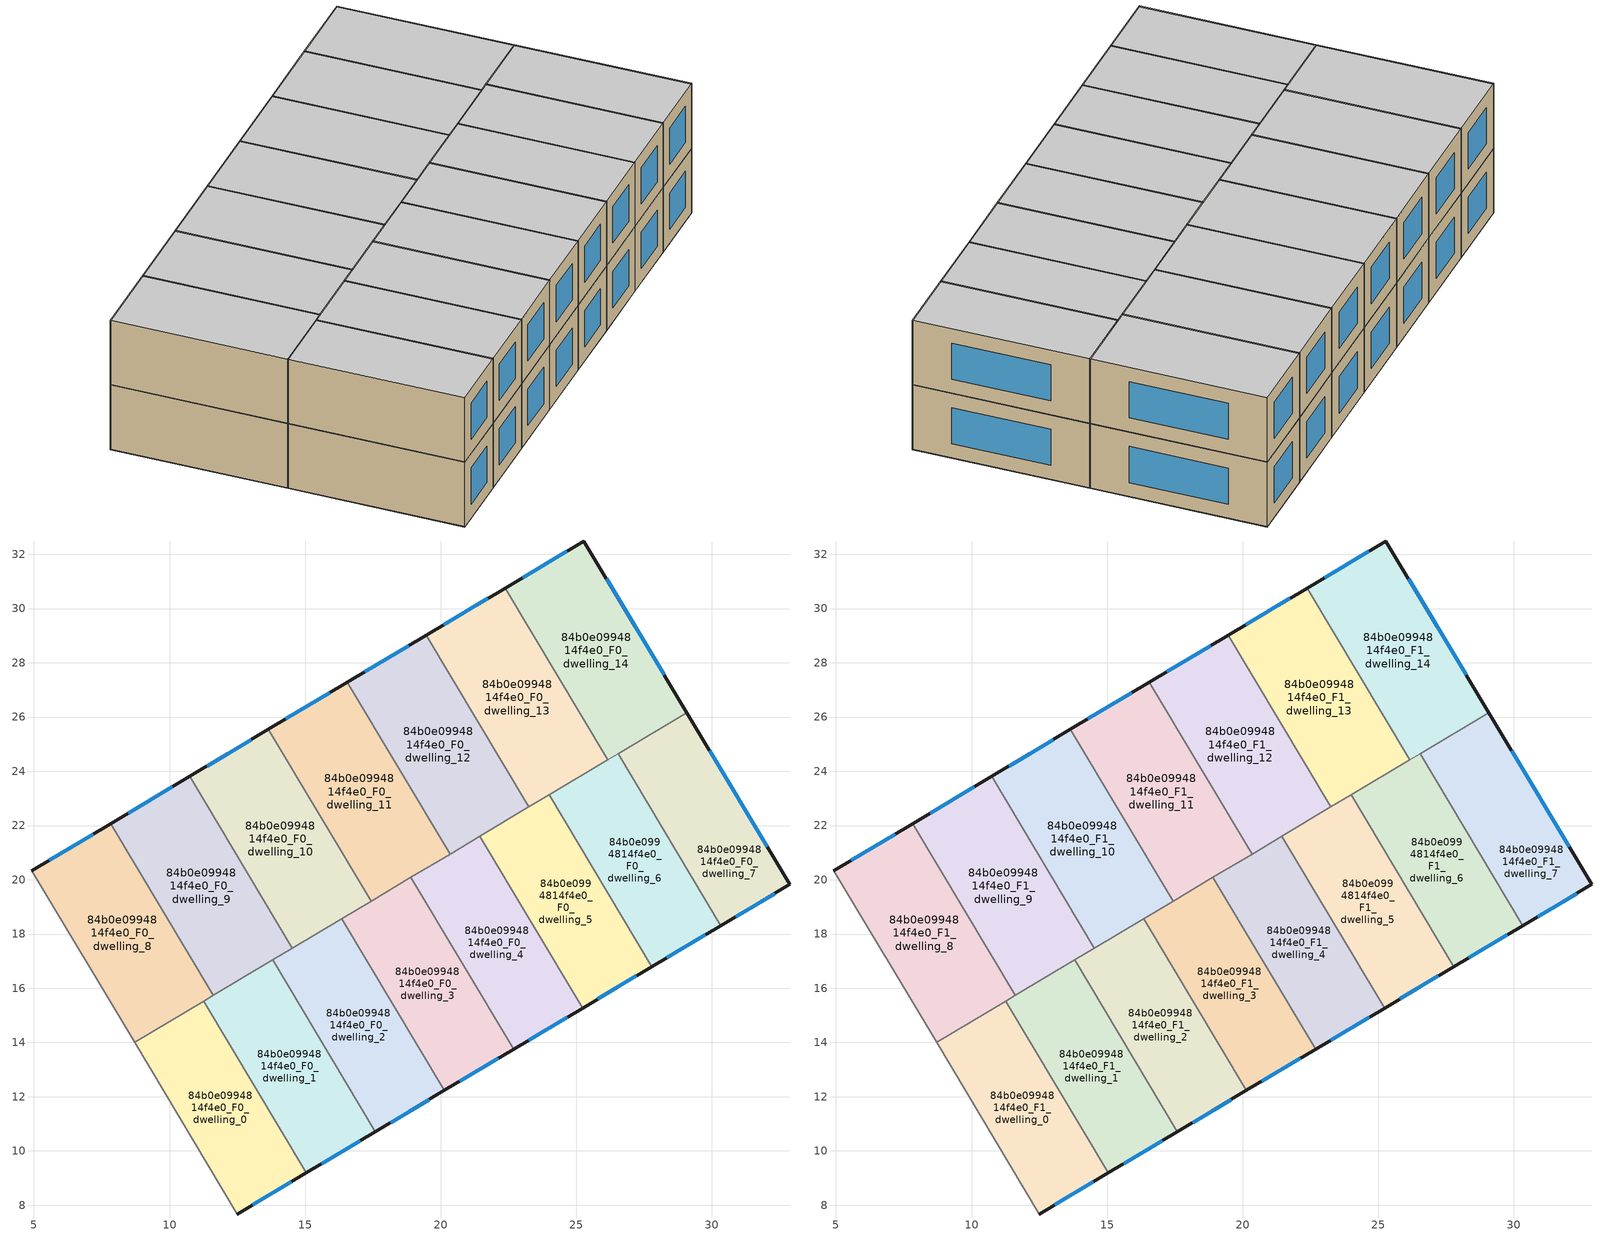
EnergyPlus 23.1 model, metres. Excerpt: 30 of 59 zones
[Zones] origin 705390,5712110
84b0e0994814f4e0_F0_dwelling_0
 floor ground (EU_floor_Construction): 15.04,9.19 11.26,15.53 8.71,14 12.5,7.67 z0
 wall outside (EU_wall_Construction): 15.04,9.19 12.5,7.67 z0:3
 wall adiabatic (EU_wall_Construction): 12.5,7.67 8.71,14 z0:3
 wall to 84b0e0994814f4e0_F0_dwelling_1 (EU_wall_Construction): 11.26,15.53 15.04,9.19 z0:3
 wall to 84b0e0994814f4e0_F0_dwelling_8 (EU_wall_Construction): 8.71,14 11.26,15.53 z0:3
 window (EU_Window_Construction): 14.48,8.86 13.06,8.01 z0.66:2.34
84b0e0994814f4e0_F0_dwelling_1
 floor ground (EU_floor_Construction): 17.59,10.71 13.81,17.05 11.26,15.53 15.04,9.19 z0
 wall outside (EU_wall_Construction): 17.59,10.71 15.04,9.19 z0:3
 wall to 84b0e0994814f4e0_F0_dwelling_2 (EU_wall_Construction): 13.81,17.05 17.59,10.71 z0:3
 wall to 84b0e0994814f4e0_F0_dwelling_9 (EU_wall_Construction): 11.61,15.73 13.81,17.05 z0:3
 wall to 84b0e0994814f4e0_F0_dwelling_8 (EU_wall_Construction): 11.26,15.52 11.61,15.73 z0:3
 window (EU_Window_Construction): 17.03,10.38 15.61,9.53 z0.66:2.34
84b0e0994814f4e0_F0_dwelling_10
 floor ground (EU_floor_Construction): 17.43,19.21 13.65,25.55 10.74,23.81 14.52,17.47 z0
 wall outside (EU_wall_Construction): 10.74,23.81 13.65,25.55 z0:3
 wall to 84b0e0994814f4e0_F0_dwelling_9 (EU_wall_Construction): 14.52,17.47 10.74,23.81 z0:3
 wall to 84b0e0994814f4e0_F0_dwelling_11 (EU_wall_Construction): 13.65,25.55 17.43,19.21 z0:3
 wall to 84b0e0994814f4e0_F0_dwelling_2 (EU_wall_Construction): 16.36,18.57 14.52,17.47 z0:3
 wall to 84b0e0994814f4e0_F0_dwelling_3 (EU_wall_Construction): 17.43,19.21 16.36,18.57 z0:3
 window (EU_Window_Construction): 11.38,24.19 13.01,25.16 z0.66:2.34
84b0e0994814f4e0_F0_dwelling_11
 floor ground (EU_floor_Construction): 20.34,20.95 16.56,27.28 13.65,25.55 17.43,19.21 z0
 wall outside (EU_wall_Construction): 13.65,25.55 16.56,27.28 z0:3
 wall to 84b0e0994814f4e0_F0_dwelling_12 (EU_wall_Construction): 16.56,27.28 20.34,20.95 z0:3
 wall to 84b0e0994814f4e0_F0_dwelling_3 (EU_wall_Construction): 18.9,20.09 17.43,19.21 z0:3
 wall to 84b0e0994814f4e0_F0_dwelling_4 (EU_wall_Construction): 20.34,20.95 18.9,20.09 z0:3
 window (EU_Window_Construction): 14.29,25.93 15.92,26.9 z0.66:2.34
84b0e0994814f4e0_F0_dwelling_12
 floor ground (EU_floor_Construction): 23.25,22.68 19.47,29.02 16.56,27.28 20.34,20.95 z0
 wall outside (EU_wall_Construction): 16.56,27.28 19.47,29.02 z0:3
 wall to 84b0e0994814f4e0_F0_dwelling_13 (EU_wall_Construction): 19.47,29.02 23.25,22.68 z0:3
 wall to 84b0e0994814f4e0_F0_dwelling_5 (EU_wall_Construction): 23.25,22.68 21.45,21.61 z0:3
 wall to 84b0e0994814f4e0_F0_dwelling_4 (EU_wall_Construction): 21.45,21.61 20.34,20.95 z0:3
 window (EU_Window_Construction): 17.2,27.67 18.83,28.64 z0.66:2.34
84b0e0994814f4e0_F0_dwelling_13
 floor ground (EU_floor_Construction): 26.16,24.42 22.38,30.76 19.47,29.02 23.25,22.68 z0
 wall outside (EU_wall_Construction): 19.47,29.02 22.38,30.76 z0:3
 wall to 84b0e0994814f4e0_F0_dwelling_14 (EU_wall_Construction): 22.38,30.76 26.16,24.42 z0:3
 wall to 84b0e0994814f4e0_F0_dwelling_6 (EU_wall_Construction): 26.16,24.42 23.99,23.13 z0:3
 wall to 84b0e0994814f4e0_F0_dwelling_5 (EU_wall_Construction): 23.99,23.13 23.25,22.68 z0:3
 window (EU_Window_Construction): 20.11,29.4 21.74,30.37 z0.66:2.34
84b0e0994814f4e0_F0_dwelling_14
 floor ground (EU_floor_Construction): 29.08,26.16 25.28,32.49 22.38,30.76 26.16,24.42 z0
 wall outside (EU_wall_Construction): 22.38,30.76 25.28,32.49 29.08,26.16 z0:3
 wall to 84b0e0994814f4e0_F0_dwelling_7 (EU_wall_Construction): 29.08,26.16 26.54,24.65 z0:3
 wall to 84b0e0994814f4e0_F0_dwelling_6 (EU_wall_Construction): 26.54,24.65 26.16,24.42 z0:3
 window (EU_Window_Construction): 23.02,31.14 24.64,32.11 / 26.12,31.09 28.24,27.56 z0.66:2.34
84b0e0994814f4e0_F0_dwelling_2
 floor ground (EU_floor_Construction): 20.14,12.23 16.36,18.57 13.81,17.05 17.59,10.71 z0
 wall outside (EU_wall_Construction): 20.14,12.23 17.59,10.71 z0:3
 wall to 84b0e0994814f4e0_F0_dwelling_3 (EU_wall_Construction): 16.36,18.57 20.14,12.23 z0:3
 wall to 84b0e0994814f4e0_F0_dwelling_9 (EU_wall_Construction): 13.81,17.05 14.52,17.47 z0:3
 window (EU_Window_Construction): 19.58,11.9 18.15,11.05 z0.66:2.34
84b0e0994814f4e0_F0_dwelling_3
 floor ground (EU_floor_Construction): 22.69,13.75 18.9,20.09 16.36,18.57 20.14,12.23 z0
 wall outside (EU_wall_Construction): 22.69,13.75 20.14,12.23 z0:3
 wall to 84b0e0994814f4e0_F0_dwelling_4 (EU_wall_Construction): 18.9,20.09 22.69,13.75 z0:3
 window (EU_Window_Construction): 22.12,13.41 20.7,12.57 z0.66:2.34
84b0e0994814f4e0_F0_dwelling_4
 floor ground (EU_floor_Construction): 25.23,15.27 21.45,21.61 18.9,20.09 22.69,13.75 z0
 wall outside (EU_wall_Construction): 25.23,15.27 22.69,13.75 z0:3
 wall to 84b0e0994814f4e0_F0_dwelling_5 (EU_wall_Construction): 21.45,21.61 25.23,15.27 z0:3
 window (EU_Window_Construction): 24.67,14.93 23.25,14.09 z0.66:2.34
84b0e0994814f4e0_F0_dwelling_5
 floor ground (EU_floor_Construction): 27.78,16.79 23.99,23.13 21.45,21.61 25.23,15.27 z0
 wall outside (EU_wall_Construction): 27.78,16.79 25.23,15.27 z0:3
 wall to 84b0e0994814f4e0_F0_dwelling_6 (EU_wall_Construction): 23.99,23.13 27.78,16.79 z0:3
 window (EU_Window_Construction): 27.22,16.45 25.8,15.6 z0.66:2.34
84b0e0994814f4e0_F0_dwelling_6
 floor ground (EU_floor_Construction): 30.32,18.3 26.54,24.65 23.99,23.13 27.78,16.79 z0
 wall outside (EU_wall_Construction): 30.32,18.3 27.78,16.79 z0:3
 wall to 84b0e0994814f4e0_F0_dwelling_7 (EU_wall_Construction): 26.54,24.65 30.32,18.3 z0:3
 window (EU_Window_Construction): 29.76,17.97 28.34,17.12 z0.66:2.34
84b0e0994814f4e0_F0_dwelling_7
 floor ground (EU_floor_Construction): 32.88,19.83 29.08,26.16 26.54,24.65 30.32,18.3 z0
 wall outside (EU_wall_Construction): 29.08,26.16 32.88,19.83 30.32,18.3 z0:3
 window (EU_Window_Construction): 29.92,24.76 32.04,21.23 / 32.31,19.49 30.89,18.64 z0.66:2.34
84b0e0994814f4e0_F0_dwelling_8
 floor ground (EU_floor_Construction): 11.61,15.73 7.83,22.07 4.92,20.33 8.71,14 z0
 wall outside (EU_wall_Construction): 4.92,20.33 7.83,22.07 z0:3
 wall adiabatic (EU_wall_Construction): 8.71,14 4.92,20.33 z0:3
 wall to 84b0e0994814f4e0_F0_dwelling_9 (EU_wall_Construction): 7.83,22.07 11.61,15.73 z0:3
 window (EU_Window_Construction): 5.56,20.72 7.19,21.69 z0.66:2.34
84b0e0994814f4e0_F0_dwelling_9
 floor ground (EU_floor_Construction): 14.52,17.47 10.74,23.81 7.83,22.07 11.61,15.73 z0
 wall outside (EU_wall_Construction): 7.83,22.07 10.74,23.81 z0:3
 window (EU_Window_Construction): 8.47,22.46 10.1,23.42 z0.66:2.34
84b0e0994814f4e0_F1_dwelling_0
 floor to 84b0e0994814f4e0_F0_dwelling_0 (EU_floor_Construction): 15.04,9.19 11.26,15.53 8.71,14 12.5,7.67 z3
 wall outside (EU_wall_Construction): 15.04,9.19 12.5,7.67 z3:6
 wall adiabatic (EU_wall_Construction): 12.5,7.67 8.71,14 z3:6
 wall to 84b0e0994814f4e0_F1_dwelling_1 (EU_wall_Construction): 11.26,15.53 15.04,9.19 z3:6
 wall to 84b0e0994814f4e0_F1_dwelling_8 (EU_wall_Construction): 8.71,14 11.26,15.53 z3:6
 window (EU_Window_Construction): 14.48,8.86 13.06,8.01 z3.66:5.34
 ceiling to 84b0e0994814f4e0_F2_dwelling_0 (EU_floor_Construction): 11.26,15.53 15.04,9.19 12.5,7.67 8.71,14 z6
84b0e0994814f4e0_F1_dwelling_1
 floor to 84b0e0994814f4e0_F0_dwelling_1 (EU_floor_Construction): 17.59,10.71 13.81,17.05 11.26,15.53 15.04,9.19 z3
 wall outside (EU_wall_Construction): 17.59,10.71 15.04,9.19 z3:6
 wall to 84b0e0994814f4e0_F1_dwelling_2 (EU_wall_Construction): 13.81,17.05 17.59,10.71 z3:6
 wall to 84b0e0994814f4e0_F1_dwelling_9 (EU_wall_Construction): 11.61,15.73 13.81,17.05 z3:6
 wall to 84b0e0994814f4e0_F1_dwelling_8 (EU_wall_Construction): 11.26,15.52 11.61,15.73 z3:6
 window (EU_Window_Construction): 17.03,10.38 15.61,9.53 z3.66:5.34
 ceiling to 84b0e0994814f4e0_F2_dwelling_1 (EU_floor_Construction): 13.81,17.05 17.59,10.71 15.04,9.19 11.26,15.53 z6
84b0e0994814f4e0_F1_dwelling_10
 floor to 84b0e0994814f4e0_F0_dwelling_10 (EU_floor_Construction): 17.43,19.21 13.65,25.55 10.74,23.81 14.52,17.47 z3
 wall outside (EU_wall_Construction): 10.74,23.81 13.65,25.55 z3:6
 wall to 84b0e0994814f4e0_F1_dwelling_9 (EU_wall_Construction): 14.52,17.47 10.74,23.81 z3:6
 wall to 84b0e0994814f4e0_F1_dwelling_11 (EU_wall_Construction): 13.65,25.55 17.43,19.21 z3:6
 wall to 84b0e0994814f4e0_F1_dwelling_2 (EU_wall_Construction): 16.36,18.57 14.52,17.47 z3:6
 wall to 84b0e0994814f4e0_F1_dwelling_3 (EU_wall_Construction): 17.43,19.21 16.36,18.57 z3:6
 window (EU_Window_Construction): 11.38,24.19 13.01,25.16 z3.66:5.34
 ceiling to 84b0e0994814f4e0_F2_dwelling_10 (EU_floor_Construction): 13.65,25.55 17.43,19.21 14.52,17.47 10.74,23.81 z6
84b0e0994814f4e0_F1_dwelling_11
 floor to 84b0e0994814f4e0_F0_dwelling_11 (EU_floor_Construction): 20.34,20.95 16.56,27.28 13.65,25.55 17.43,19.21 z3
 wall outside (EU_wall_Construction): 13.65,25.55 16.56,27.28 z3:6
 wall to 84b0e0994814f4e0_F1_dwelling_12 (EU_wall_Construction): 16.56,27.28 20.34,20.95 z3:6
 wall to 84b0e0994814f4e0_F1_dwelling_3 (EU_wall_Construction): 18.9,20.09 17.43,19.21 z3:6
 wall to 84b0e0994814f4e0_F1_dwelling_4 (EU_wall_Construction): 20.34,20.95 18.9,20.09 z3:6
 window (EU_Window_Construction): 14.29,25.93 15.92,26.9 z3.66:5.34
 ceiling to 84b0e0994814f4e0_F2_dwelling_11 (EU_floor_Construction): 16.56,27.28 20.34,20.95 17.43,19.21 13.65,25.55 z6
84b0e0994814f4e0_F1_dwelling_12
 floor to 84b0e0994814f4e0_F0_dwelling_12 (EU_floor_Construction): 23.25,22.68 19.47,29.02 16.56,27.28 20.34,20.95 z3
 wall outside (EU_wall_Construction): 16.56,27.28 19.47,29.02 z3:6
 wall to 84b0e0994814f4e0_F1_dwelling_13 (EU_wall_Construction): 19.47,29.02 23.25,22.68 z3:6
 wall to 84b0e0994814f4e0_F1_dwelling_5 (EU_wall_Construction): 23.25,22.68 21.45,21.61 z3:6
 wall to 84b0e0994814f4e0_F1_dwelling_4 (EU_wall_Construction): 21.45,21.61 20.34,20.95 z3:6
 window (EU_Window_Construction): 17.2,27.67 18.83,28.64 z3.66:5.34
 ceiling to 84b0e0994814f4e0_F2_dwelling_12 (EU_floor_Construction): 19.47,29.02 23.25,22.68 20.34,20.95 16.56,27.28 z6
84b0e0994814f4e0_F1_dwelling_13
 floor to 84b0e0994814f4e0_F0_dwelling_13 (EU_floor_Construction): 26.16,24.42 22.38,30.76 19.47,29.02 23.25,22.68 z3
 wall outside (EU_wall_Construction): 19.47,29.02 22.38,30.76 z3:6
 wall to 84b0e0994814f4e0_F1_dwelling_14 (EU_wall_Construction): 22.38,30.76 26.16,24.42 z3:6
 wall to 84b0e0994814f4e0_F1_dwelling_6 (EU_wall_Construction): 26.16,24.42 23.99,23.13 z3:6
 wall to 84b0e0994814f4e0_F1_dwelling_5 (EU_wall_Construction): 23.99,23.13 23.25,22.68 z3:6
 window (EU_Window_Construction): 20.11,29.4 21.74,30.37 z3.66:5.34
 ceiling to 84b0e0994814f4e0_F2_dwelling_13 (EU_floor_Construction): 22.38,30.76 26.16,24.42 23.25,22.68 19.47,29.02 z6
84b0e0994814f4e0_F1_dwelling_14
 floor to 84b0e0994814f4e0_F0_dwelling_14 (EU_floor_Construction): 29.08,26.16 25.28,32.49 22.38,30.76 26.16,24.42 z3
 wall outside (EU_wall_Construction): 22.38,30.76 25.28,32.49 29.08,26.16 z3:6
 wall to 84b0e0994814f4e0_F1_dwelling_7 (EU_wall_Construction): 29.08,26.16 26.54,24.65 z3:6
 wall to 84b0e0994814f4e0_F1_dwelling_6 (EU_wall_Construction): 26.54,24.65 26.16,24.42 z3:6
 window (EU_Window_Construction): 23.02,31.14 24.64,32.11 / 26.12,31.09 28.24,27.56 z3.66:5.34
 ceiling to 84b0e0994814f4e0_F2_dwelling_14 (EU_floor_Construction): 25.28,32.49 29.08,26.16 26.16,24.42 22.38,30.76 z6
84b0e0994814f4e0_F1_dwelling_2
 floor to 84b0e0994814f4e0_F0_dwelling_2 (EU_floor_Construction): 20.14,12.23 16.36,18.57 13.81,17.05 17.59,10.71 z3
 wall outside (EU_wall_Construction): 20.14,12.23 17.59,10.71 z3:6
 wall to 84b0e0994814f4e0_F1_dwelling_3 (EU_wall_Construction): 16.36,18.57 20.14,12.23 z3:6
 wall to 84b0e0994814f4e0_F1_dwelling_9 (EU_wall_Construction): 13.81,17.05 14.52,17.47 z3:6
 window (EU_Window_Construction): 19.58,11.9 18.15,11.05 z3.66:5.34
 ceiling to 84b0e0994814f4e0_F2_dwelling_2 (EU_floor_Construction): 16.36,18.57 20.14,12.23 17.59,10.71 13.81,17.05 z6
84b0e0994814f4e0_F1_dwelling_3
 floor to 84b0e0994814f4e0_F0_dwelling_3 (EU_floor_Construction): 22.69,13.75 18.9,20.09 16.36,18.57 20.14,12.23 z3
 wall outside (EU_wall_Construction): 22.69,13.75 20.14,12.23 z3:6
 wall to 84b0e0994814f4e0_F1_dwelling_4 (EU_wall_Construction): 18.9,20.09 22.69,13.75 z3:6
 window (EU_Window_Construction): 22.12,13.41 20.7,12.57 z3.66:5.34
 ceiling to 84b0e0994814f4e0_F2_dwelling_3 (EU_floor_Construction): 18.9,20.09 22.69,13.75 20.14,12.23 16.36,18.57 z6
84b0e0994814f4e0_F1_dwelling_4
 floor to 84b0e0994814f4e0_F0_dwelling_4 (EU_floor_Construction): 25.23,15.27 21.45,21.61 18.9,20.09 22.69,13.75 z3
 wall outside (EU_wall_Construction): 25.23,15.27 22.69,13.75 z3:6
 wall to 84b0e0994814f4e0_F1_dwelling_5 (EU_wall_Construction): 21.45,21.61 25.23,15.27 z3:6
 window (EU_Window_Construction): 24.67,14.93 23.25,14.09 z3.66:5.34
 ceiling to 84b0e0994814f4e0_F2_dwelling_4 (EU_floor_Construction): 21.45,21.61 25.23,15.27 22.69,13.75 18.9,20.09 z6
84b0e0994814f4e0_F1_dwelling_5
 floor to 84b0e0994814f4e0_F0_dwelling_5 (EU_floor_Construction): 27.78,16.79 23.99,23.13 21.45,21.61 25.23,15.27 z3
 wall outside (EU_wall_Construction): 27.78,16.79 25.23,15.27 z3:6
 wall to 84b0e0994814f4e0_F1_dwelling_6 (EU_wall_Construction): 23.99,23.13 27.78,16.79 z3:6
 window (EU_Window_Construction): 27.22,16.45 25.8,15.6 z3.66:5.34
 ceiling to 84b0e0994814f4e0_F2_dwelling_5 (EU_floor_Construction): 23.99,23.13 27.78,16.79 25.23,15.27 21.45,21.61 z6
84b0e0994814f4e0_F1_dwelling_6
 floor to 84b0e0994814f4e0_F0_dwelling_6 (EU_floor_Construction): 30.32,18.3 26.54,24.65 23.99,23.13 27.78,16.79 z3
 wall outside (EU_wall_Construction): 30.32,18.3 27.78,16.79 z3:6
 wall to 84b0e0994814f4e0_F1_dwelling_7 (EU_wall_Construction): 26.54,24.65 30.32,18.3 z3:6
 window (EU_Window_Construction): 29.76,17.97 28.34,17.12 z3.66:5.34
 ceiling to 84b0e0994814f4e0_F2_dwelling_6 (EU_floor_Construction): 26.54,24.65 30.32,18.3 27.78,16.79 23.99,23.13 z6
84b0e0994814f4e0_F1_dwelling_7
 floor to 84b0e0994814f4e0_F0_dwelling_7 (EU_floor_Construction): 32.88,19.83 29.08,26.16 26.54,24.65 30.32,18.3 z3
 wall outside (EU_wall_Construction): 29.08,26.16 32.88,19.83 30.32,18.3 z3:6
 window (EU_Window_Construction): 29.92,24.76 32.04,21.23 / 32.31,19.49 30.89,18.64 z3.66:5.34
 ceiling to 84b0e0994814f4e0_F2_dwelling_7 (EU_floor_Construction): 29.08,26.16 32.88,19.83 30.32,18.3 26.54,24.65 z6
84b0e0994814f4e0_F1_dwelling_8
 floor to 84b0e0994814f4e0_F0_dwelling_8 (EU_floor_Construction): 11.61,15.73 7.83,22.07 4.92,20.33 8.71,14 z3
 wall outside (EU_wall_Construction): 4.92,20.33 7.83,22.07 z3:6
 wall adiabatic (EU_wall_Construction): 8.71,14 4.92,20.33 z3:6
 wall to 84b0e0994814f4e0_F1_dwelling_9 (EU_wall_Construction): 7.83,22.07 11.61,15.73 z3:6
 window (EU_Window_Construction): 5.56,20.72 7.19,21.69 z3.66:5.34
 ceiling to 84b0e0994814f4e0_F2_dwelling_8 (EU_floor_Construction): 7.83,22.07 11.61,15.73 8.71,14 4.92,20.33 z6
84b0e0994814f4e0_F1_dwelling_9
 floor to 84b0e0994814f4e0_F0_dwelling_9 (EU_floor_Construction): 14.52,17.47 10.74,23.81 7.83,22.07 11.61,15.73 z3
 wall outside (EU_wall_Construction): 7.83,22.07 10.74,23.81 z3:6
 window (EU_Window_Construction): 8.47,22.46 10.1,23.42 z3.66:5.34
 ceiling to 84b0e0994814f4e0_F2_dwelling_9 (EU_floor_Construction): 10.74,23.81 14.52,17.47 11.61,15.73 7.83,22.07 z6
[Building]
EU S2 Campaign: North Axis=0; Terrain=City; Solar Distribution=FullExterior
[Site:Location]
London: Latitude=51.5; Longitude=-0.5; Time Zone=0; Elevation=25
[SizingPeriod:WeatherFileDays]
AnnualSizingPeriod: Begin Month=1; Begin Day of Month=1; End Month=12; End Day of Month=31; Day of Week for Start Day=Monday; Use Weather File Daylight Saving Period=No; Use Weather File Rain and Snow Indicators=No
[MATERIAL]
EU_InternalMass_Material: Roughness=MediumRough; Thickness=0.1; Conductivity=1; Density=1800; Specific Heat=900; Thermal Absorptance=0.9; Solar Absorptance=0.7; Visible Absorptance=0.7
[MATERIAL:NOMASS] Roughness=MediumRough; Thermal Absorptance=0.9; Solar Absorptance=0.7; Visible Absorptance=0.7
Name | Thermal Resistance
EU_wall_NoMass | 3.05077
EU_floor_NoMass | 3.35585
[WINDOWMATERIAL:SIMPLEGLAZINGSYSTEM]
EU_Window_SimpleGlazing: UFactor=1.88725; Solar Heat Gain Coefficient=0.72; Visible Transmittance=0.72
[CONSTRUCTION]
EU_wall_Construction: EU_wall_NoMass
EU_floor_Construction: EU_floor_NoMass
EU_InternalMass_Construction: EU_InternalMass_Material
EU_Window_Construction: EU_Window_SimpleGlazing
[ZONE] Type=1; Multiplier=1; Ceiling Height=autocalculate; Floor Area=autocalculate; Part of Total Floor Area=Yes
Name | Volume
84b0e0994814f4e0_F0_dwelling_0; 84b0e0994814f4e0_F1_dwelling_0 | 65.6609
84b0e0994814f4e0_F0_dwelling_1; 84b0e0994814f4e0_F1_dwelling_1 | 65.6602
84b0e0994814f4e0_F0_dwelling_10; 84b0e0994814f4e0_F1_dwelling_10; 84b0e0994814f4e0_F0_dwelling_12; 84b0e0994814f4e0_F1_dwelling_12 | 75.0344
84b0e0994814f4e0_F0_dwelling_11; 84b0e0994814f4e0_F1_dwelling_11; 84b0e0994814f4e0_F0_dwelling_9; 84b0e0994814f4e0_F1_dwelling_9 | 75.0469
84b0e0994814f4e0_F0_dwelling_13; 84b0e0994814f4e0_F1_dwelling_13 | 75.0359
84b0e0994814f4e0_F0_dwelling_14; 84b0e0994814f4e0_F1_dwelling_14 | 75.0308
84b0e0994814f4e0_F0_dwelling_2; 84b0e0994814f4e0_F1_dwelling_2 | 65.6499
84b0e0994814f4e0_F0_dwelling_3; 84b0e0994814f4e0_F1_dwelling_3 | 65.6521
84b0e0994814f4e0_F0_dwelling_4; 84b0e0994814f4e0_F1_dwelling_4 | 65.6741
84b0e0994814f4e0_F0_dwelling_5; 84b0e0994814f4e0_F1_dwelling_5 | 65.6433
84b0e0994814f4e0_F0_dwelling_6; 84b0e0994814f4e0_F1_dwelling_6 | 65.6616
84b0e0994814f4e0_F0_dwelling_7; 84b0e0994814f4e0_F1_dwelling_7 | 65.6565
84b0e0994814f4e0_F0_dwelling_8; 84b0e0994814f4e0_F1_dwelling_8 | 75.0286
[INTERNALMASS] Construction=EU_InternalMass_Construction
Name | Zone or ZoneList | Surface Area
84b0e0994814f4e0_F0_dwelling_0_EU_InternalMass | 84b0e0994814f4e0_F0_dwelling_0 | 21.8872
84b0e0994814f4e0_F0_dwelling_1_EU_InternalMass | 84b0e0994814f4e0_F0_dwelling_1 | 21.8868
84b0e0994814f4e0_F0_dwelling_2_EU_InternalMass | 84b0e0994814f4e0_F0_dwelling_2 | 21.8831
84b0e0994814f4e0_F0_dwelling_3_EU_InternalMass | 84b0e0994814f4e0_F0_dwelling_3 | 21.884
84b0e0994814f4e0_F0_dwelling_4_EU_InternalMass | 84b0e0994814f4e0_F0_dwelling_4 | 21.8914
84b0e0994814f4e0_F0_dwelling_5_EU_InternalMass | 84b0e0994814f4e0_F0_dwelling_5 | 21.8814
84b0e0994814f4e0_F0_dwelling_6_EU_InternalMass | 84b0e0994814f4e0_F0_dwelling_6 | 21.8871
84b0e0994814f4e0_F0_dwelling_7_EU_InternalMass | 84b0e0994814f4e0_F0_dwelling_7 | 21.8857
84b0e0994814f4e0_F0_dwelling_8_EU_InternalMass | 84b0e0994814f4e0_F0_dwelling_8 | 25.0094
84b0e0994814f4e0_F0_dwelling_9_EU_InternalMass | 84b0e0994814f4e0_F0_dwelling_9 | 25.0155
84b0e0994814f4e0_F0_dwelling_10_EU_InternalMass | 84b0e0994814f4e0_F0_dwelling_10 | 25.0117
84b0e0994814f4e0_F0_dwelling_11_EU_InternalMass | 84b0e0994814f4e0_F0_dwelling_11 | 25.0155
84b0e0994814f4e0_F0_dwelling_12_EU_InternalMass | 84b0e0994814f4e0_F0_dwelling_12 | 25.0117
84b0e0994814f4e0_F0_dwelling_13_EU_InternalMass | 84b0e0994814f4e0_F0_dwelling_13 | 25.0131
84b0e0994814f4e0_F0_dwelling_14_EU_InternalMass | 84b0e0994814f4e0_F0_dwelling_14 | 25.0098
84b0e0994814f4e0_F1_dwelling_0_EU_InternalMass | 84b0e0994814f4e0_F1_dwelling_0 | 21.8872
84b0e0994814f4e0_F1_dwelling_1_EU_InternalMass | 84b0e0994814f4e0_F1_dwelling_1 | 21.8868
84b0e0994814f4e0_F1_dwelling_2_EU_InternalMass | 84b0e0994814f4e0_F1_dwelling_2 | 21.8831
84b0e0994814f4e0_F1_dwelling_3_EU_InternalMass | 84b0e0994814f4e0_F1_dwelling_3 | 21.884
84b0e0994814f4e0_F1_dwelling_4_EU_InternalMass | 84b0e0994814f4e0_F1_dwelling_4 | 21.8914
84b0e0994814f4e0_F1_dwelling_5_EU_InternalMass | 84b0e0994814f4e0_F1_dwelling_5 | 21.8814
84b0e0994814f4e0_F1_dwelling_6_EU_InternalMass | 84b0e0994814f4e0_F1_dwelling_6 | 21.8871
84b0e0994814f4e0_F1_dwelling_7_EU_InternalMass | 84b0e0994814f4e0_F1_dwelling_7 | 21.8857
84b0e0994814f4e0_F1_dwelling_8_EU_InternalMass | 84b0e0994814f4e0_F1_dwelling_8 | 25.0094
84b0e0994814f4e0_F1_dwelling_9_EU_InternalMass | 84b0e0994814f4e0_F1_dwelling_9 | 25.0155
84b0e0994814f4e0_F1_dwelling_10_EU_InternalMass | 84b0e0994814f4e0_F1_dwelling_10 | 25.0117
84b0e0994814f4e0_F1_dwelling_11_EU_InternalMass | 84b0e0994814f4e0_F1_dwelling_11 | 25.0155
84b0e0994814f4e0_F1_dwelling_12_EU_InternalMass | 84b0e0994814f4e0_F1_dwelling_12 | 25.0117
84b0e0994814f4e0_F1_dwelling_13_EU_InternalMass | 84b0e0994814f4e0_F1_dwelling_13 | 25.0131
84b0e0994814f4e0_F1_dwelling_14_EU_InternalMass | 84b0e0994814f4e0_F1_dwelling_14 | 25.0098
[OTHEREQUIPMENT] Fuel Type=Electricity; Design Level Calculation Method=Watts/Area; Power per Zone Floor Area=1; Fraction Latent=0; Fraction Radiant=0; Fraction Lost=0; Carbon Dioxide Generation Rate=0; EndUse Subcategory=EU_Step8_InternalGains
Name | Zone or ZoneList or Space or SpaceList | Schedule
EU_Step8_InternalGain_84b0e0994814f4e0_F0_dwelling_0_f000 | 84b0e0994814f4e0_F0_dwelling_0 | EU_Step8_GainSchedule_84b0e0994814f4e0_F0_dwelling_0_f000
EU_Step8_InternalGain_84b0e0994814f4e0_F0_dwelling_1_f000 | 84b0e0994814f4e0_F0_dwelling_1 | EU_Step8_GainSchedule_84b0e0994814f4e0_F0_dwelling_1_f000
EU_Step8_InternalGain_84b0e0994814f4e0_F0_dwelling_2_f000 | 84b0e0994814f4e0_F0_dwelling_2 | EU_Step8_GainSchedule_84b0e0994814f4e0_F0_dwelling_2_f000
EU_Step8_InternalGain_84b0e0994814f4e0_F0_dwelling_3_f000 | 84b0e0994814f4e0_F0_dwelling_3 | EU_Step8_GainSchedule_84b0e0994814f4e0_F0_dwelling_3_f000
EU_Step8_InternalGain_84b0e0994814f4e0_F0_dwelling_4_f000 | 84b0e0994814f4e0_F0_dwelling_4 | EU_Step8_GainSchedule_84b0e0994814f4e0_F0_dwelling_4_f000
EU_Step8_InternalGain_84b0e0994814f4e0_F0_dwelling_5_f000 | 84b0e0994814f4e0_F0_dwelling_5 | EU_Step8_GainSchedule_84b0e0994814f4e0_F0_dwelling_5_f000
EU_Step8_InternalGain_84b0e0994814f4e0_F0_dwelling_6_f000 | 84b0e0994814f4e0_F0_dwelling_6 | EU_Step8_GainSchedule_84b0e0994814f4e0_F0_dwelling_6_f000
EU_Step8_InternalGain_84b0e0994814f4e0_F0_dwelling_7_f000 | 84b0e0994814f4e0_F0_dwelling_7 | EU_Step8_GainSchedule_84b0e0994814f4e0_F0_dwelling_7_f000
EU_Step8_InternalGain_84b0e0994814f4e0_F0_dwelling_8_f000 | 84b0e0994814f4e0_F0_dwelling_8 | EU_Step8_GainSchedule_84b0e0994814f4e0_F0_dwelling_8_f000
EU_Step8_InternalGain_84b0e0994814f4e0_F0_dwelling_9_f000 | 84b0e0994814f4e0_F0_dwelling_9 | EU_Step8_GainSchedule_84b0e0994814f4e0_F0_dwelling_9_f000
EU_Step8_InternalGain_84b0e0994814f4e0_F0_dwelling_10_f000 | 84b0e0994814f4e0_F0_dwelling_10 | EU_Step8_GainSchedule_84b0e0994814f4e0_F0_dwelling_10_f000
EU_Step8_InternalGain_84b0e0994814f4e0_F0_dwelling_11_f000 | 84b0e0994814f4e0_F0_dwelling_11 | EU_Step8_GainSchedule_84b0e0994814f4e0_F0_dwelling_11_f000
EU_Step8_InternalGain_84b0e0994814f4e0_F0_dwelling_12_f000 | 84b0e0994814f4e0_F0_dwelling_12 | EU_Step8_GainSchedule_84b0e0994814f4e0_F0_dwelling_12_f000
EU_Step8_InternalGain_84b0e0994814f4e0_F0_dwelling_13_f000 | 84b0e0994814f4e0_F0_dwelling_13 | EU_Step8_GainSchedule_84b0e0994814f4e0_F0_dwelling_13_f000
EU_Step8_InternalGain_84b0e0994814f4e0_F0_dwelling_14_f000 | 84b0e0994814f4e0_F0_dwelling_14 | EU_Step8_GainSchedule_84b0e0994814f4e0_F0_dwelling_14_f000
EU_Step8_InternalGain_84b0e0994814f4e0_F1_dwelling_0_f000 | 84b0e0994814f4e0_F1_dwelling_0 | EU_Step8_GainSchedule_84b0e0994814f4e0_F1_dwelling_0_f000
EU_Step8_InternalGain_84b0e0994814f4e0_F1_dwelling_1_f000 | 84b0e0994814f4e0_F1_dwelling_1 | EU_Step8_GainSchedule_84b0e0994814f4e0_F1_dwelling_1_f000
EU_Step8_InternalGain_84b0e0994814f4e0_F1_dwelling_2_f000 | 84b0e0994814f4e0_F1_dwelling_2 | EU_Step8_GainSchedule_84b0e0994814f4e0_F1_dwelling_2_f000
EU_Step8_InternalGain_84b0e0994814f4e0_F1_dwelling_3_f000 | 84b0e0994814f4e0_F1_dwelling_3 | EU_Step8_GainSchedule_84b0e0994814f4e0_F1_dwelling_3_f000
EU_Step8_InternalGain_84b0e0994814f4e0_F1_dwelling_4_f000 | 84b0e0994814f4e0_F1_dwelling_4 | EU_Step8_GainSchedule_84b0e0994814f4e0_F1_dwelling_4_f000
EU_Step8_InternalGain_84b0e0994814f4e0_F1_dwelling_5_f000 | 84b0e0994814f4e0_F1_dwelling_5 | EU_Step8_GainSchedule_84b0e0994814f4e0_F1_dwelling_5_f000
EU_Step8_InternalGain_84b0e0994814f4e0_F1_dwelling_6_f000 | 84b0e0994814f4e0_F1_dwelling_6 | EU_Step8_GainSchedule_84b0e0994814f4e0_F1_dwelling_6_f000
EU_Step8_InternalGain_84b0e0994814f4e0_F1_dwelling_7_f000 | 84b0e0994814f4e0_F1_dwelling_7 | EU_Step8_GainSchedule_84b0e0994814f4e0_F1_dwelling_7_f000
EU_Step8_InternalGain_84b0e0994814f4e0_F1_dwelling_8_f000 | 84b0e0994814f4e0_F1_dwelling_8 | EU_Step8_GainSchedule_84b0e0994814f4e0_F1_dwelling_8_f000
EU_Step8_InternalGain_84b0e0994814f4e0_F1_dwelling_9_f000 | 84b0e0994814f4e0_F1_dwelling_9 | EU_Step8_GainSchedule_84b0e0994814f4e0_F1_dwelling_9_f000
EU_Step8_InternalGain_84b0e0994814f4e0_F1_dwelling_10_f000 | 84b0e0994814f4e0_F1_dwelling_10 | EU_Step8_GainSchedule_84b0e0994814f4e0_F1_dwelling_10_f000
EU_Step8_InternalGain_84b0e0994814f4e0_F1_dwelling_11_f000 | 84b0e0994814f4e0_F1_dwelling_11 | EU_Step8_GainSchedule_84b0e0994814f4e0_F1_dwelling_11_f000
EU_Step8_InternalGain_84b0e0994814f4e0_F1_dwelling_12_f000 | 84b0e0994814f4e0_F1_dwelling_12 | EU_Step8_GainSchedule_84b0e0994814f4e0_F1_dwelling_12_f000
EU_Step8_InternalGain_84b0e0994814f4e0_F1_dwelling_13_f000 | 84b0e0994814f4e0_F1_dwelling_13 | EU_Step8_GainSchedule_84b0e0994814f4e0_F1_dwelling_13_f000
EU_Step8_InternalGain_84b0e0994814f4e0_F1_dwelling_14_f000 | 84b0e0994814f4e0_F1_dwelling_14 | EU_Step8_GainSchedule_84b0e0994814f4e0_F1_dwelling_14_f000
[ZONEVENTILATION:DESIGNFLOWRATE] Schedule=EU_AlwaysOn; Design Flow Rate Calculation Method=AirChanges/Hour; Air Changes per Hour=0.496645; Ventilation Type=Natural; Fan Pressure Rise=0; Fan Total Efficiency=1; Constant Term Coefficient=1; Temperature Term Coefficient=0; Velocity Term Coefficient=0; Velocity Squared Term Coefficient=0; Minimum Indoor Temperature=-100; Maximum Indoor Temperature=100; Delta Temperature=-100; Minimum Outdoor Temperature=-100; Maximum Outdoor Temperature=100; Maximum Wind Speed=40
Name | Zone or ZoneList or Space or SpaceList
EU_ConstantAir_84b0e0994814f4e0_F0_dwelling_0 | 84b0e0994814f4e0_F0_dwelling_0
EU_ConstantAir_84b0e0994814f4e0_F0_dwelling_1 | 84b0e0994814f4e0_F0_dwelling_1
EU_ConstantAir_84b0e0994814f4e0_F0_dwelling_2 | 84b0e0994814f4e0_F0_dwelling_2
EU_ConstantAir_84b0e0994814f4e0_F0_dwelling_3 | 84b0e0994814f4e0_F0_dwelling_3
EU_ConstantAir_84b0e0994814f4e0_F0_dwelling_4 | 84b0e0994814f4e0_F0_dwelling_4
EU_ConstantAir_84b0e0994814f4e0_F0_dwelling_5 | 84b0e0994814f4e0_F0_dwelling_5
EU_ConstantAir_84b0e0994814f4e0_F0_dwelling_6 | 84b0e0994814f4e0_F0_dwelling_6
EU_ConstantAir_84b0e0994814f4e0_F0_dwelling_7 | 84b0e0994814f4e0_F0_dwelling_7
EU_ConstantAir_84b0e0994814f4e0_F0_dwelling_8 | 84b0e0994814f4e0_F0_dwelling_8
EU_ConstantAir_84b0e0994814f4e0_F0_dwelling_9 | 84b0e0994814f4e0_F0_dwelling_9
EU_ConstantAir_84b0e0994814f4e0_F0_dwelling_10 | 84b0e0994814f4e0_F0_dwelling_10
EU_ConstantAir_84b0e0994814f4e0_F0_dwelling_11 | 84b0e0994814f4e0_F0_dwelling_11
EU_ConstantAir_84b0e0994814f4e0_F0_dwelling_12 | 84b0e0994814f4e0_F0_dwelling_12
EU_ConstantAir_84b0e0994814f4e0_F0_dwelling_13 | 84b0e0994814f4e0_F0_dwelling_13
EU_ConstantAir_84b0e0994814f4e0_F0_dwelling_14 | 84b0e0994814f4e0_F0_dwelling_14
EU_ConstantAir_84b0e0994814f4e0_F1_dwelling_0 | 84b0e0994814f4e0_F1_dwelling_0
EU_ConstantAir_84b0e0994814f4e0_F1_dwelling_1 | 84b0e0994814f4e0_F1_dwelling_1
EU_ConstantAir_84b0e0994814f4e0_F1_dwelling_2 | 84b0e0994814f4e0_F1_dwelling_2
EU_ConstantAir_84b0e0994814f4e0_F1_dwelling_3 | 84b0e0994814f4e0_F1_dwelling_3
EU_ConstantAir_84b0e0994814f4e0_F1_dwelling_4 | 84b0e0994814f4e0_F1_dwelling_4
EU_ConstantAir_84b0e0994814f4e0_F1_dwelling_5 | 84b0e0994814f4e0_F1_dwelling_5
EU_ConstantAir_84b0e0994814f4e0_F1_dwelling_6 | 84b0e0994814f4e0_F1_dwelling_6
EU_ConstantAir_84b0e0994814f4e0_F1_dwelling_7 | 84b0e0994814f4e0_F1_dwelling_7
EU_ConstantAir_84b0e0994814f4e0_F1_dwelling_8 | 84b0e0994814f4e0_F1_dwelling_8
EU_ConstantAir_84b0e0994814f4e0_F1_dwelling_9 | 84b0e0994814f4e0_F1_dwelling_9
EU_ConstantAir_84b0e0994814f4e0_F1_dwelling_10 | 84b0e0994814f4e0_F1_dwelling_10
EU_ConstantAir_84b0e0994814f4e0_F1_dwelling_11 | 84b0e0994814f4e0_F1_dwelling_11
EU_ConstantAir_84b0e0994814f4e0_F1_dwelling_12 | 84b0e0994814f4e0_F1_dwelling_12
EU_ConstantAir_84b0e0994814f4e0_F1_dwelling_13 | 84b0e0994814f4e0_F1_dwelling_13
EU_ConstantAir_84b0e0994814f4e0_F1_dwelling_14 | 84b0e0994814f4e0_F1_dwelling_14
[HVACTEMPLATE:THERMOSTAT] Constant Heating Setpoint=20; Constant Cooling Setpoint=50
EU_HeatOnly_84b0e0994814f4e0_F0_dwelling_0; EU_HeatOnly_84b0e0994814f4e0_F0_dwelling_1; EU_HeatOnly_84b0e0994814f4e0_F0_dwelling_2; EU_HeatOnly_84b0e0994814f4e0_F0_dwelling_3; EU_HeatOnly_84b0e0994814f4e0_F0_dwelling_4; EU_HeatOnly_84b0e0994814f4e0_F0_dwelling_5; EU_HeatOnly_84b0e0994814f4e0_F0_dwelling_6; EU_HeatOnly_84b0e0994814f4e0_F0_dwelling_7; EU_HeatOnly_84b0e0994814f4e0_F0_dwelling_8; EU_HeatOnly_84b0e0994814f4e0_F0_dwelling_9; EU_HeatOnly_84b0e0994814f4e0_F0_dwelling_10; EU_HeatOnly_84b0e0994814f4e0_F0_dwelling_11; EU_HeatOnly_84b0e0994814f4e0_F0_dwelling_12; EU_HeatOnly_84b0e0994814f4e0_F0_dwelling_13; EU_HeatOnly_84b0e0994814f4e0_F0_dwelling_14; EU_HeatOnly_84b0e0994814f4e0_F1_dwelling_0; EU_HeatOnly_84b0e0994814f4e0_F1_dwelling_1; EU_HeatOnly_84b0e0994814f4e0_F1_dwelling_2; EU_HeatOnly_84b0e0994814f4e0_F1_dwelling_3; EU_HeatOnly_84b0e0994814f4e0_F1_dwelling_4; EU_HeatOnly_84b0e0994814f4e0_F1_dwelling_5; EU_HeatOnly_84b0e0994814f4e0_F1_dwelling_6; EU_HeatOnly_84b0e0994814f4e0_F1_dwelling_7; EU_HeatOnly_84b0e0994814f4e0_F1_dwelling_8; EU_HeatOnly_84b0e0994814f4e0_F1_dwelling_9; EU_HeatOnly_84b0e0994814f4e0_F1_dwelling_10; EU_HeatOnly_84b0e0994814f4e0_F1_dwelling_11; EU_HeatOnly_84b0e0994814f4e0_F1_dwelling_12; EU_HeatOnly_84b0e0994814f4e0_F1_dwelling_13; EU_HeatOnly_84b0e0994814f4e0_F1_dwelling_14; EU_HeatOnly_84b0e0994814f4e0_F2_dwelling_0; EU_HeatOnly_84b0e0994814f4e0_F2_dwelling_1; EU_HeatOnly_84b0e0994814f4e0_F2_dwelling_2; EU_HeatOnly_84b0e0994814f4e0_F2_dwelling_3; EU_HeatOnly_84b0e0994814f4e0_F2_dwelling_4; EU_HeatOnly_84b0e0994814f4e0_F2_dwelling_5; EU_HeatOnly_84b0e0994814f4e0_F2_dwelling_6; EU_HeatOnly_84b0e0994814f4e0_F2_dwelling_7; EU_HeatOnly_84b0e0994814f4e0_F2_dwelling_8; EU_HeatOnly_84b0e0994814f4e0_F2_dwelling_9; EU_HeatOnly_84b0e0994814f4e0_F2_dwelling_10; EU_HeatOnly_84b0e0994814f4e0_F2_dwelling_11; EU_HeatOnly_84b0e0994814f4e0_F2_dwelling_12; EU_HeatOnly_84b0e0994814f4e0_F2_dwelling_13; EU_HeatOnly_84b0e0994814f4e0_F2_dwelling_14; EU_HeatOnly_84b0e0994814f4e0_F3_dwelling_0; EU_HeatOnly_84b0e0994814f4e0_F3_dwelling_1; EU_HeatOnly_84b0e0994814f4e0_F3_dwelling_2; EU_HeatOnly_84b0e0994814f4e0_F3_dwelling_3; EU_HeatOnly_84b0e0994814f4e0_F3_dwelling_4; EU_HeatOnly_84b0e0994814f4e0_F3_dwelling_5; EU_HeatOnly_84b0e0994814f4e0_F3_dwelling_6; EU_HeatOnly_84b0e0994814f4e0_F3_dwelling_7; EU_HeatOnly_84b0e0994814f4e0_F3_dwelling_8; EU_HeatOnly_84b0e0994814f4e0_F3_dwelling_9; EU_HeatOnly_84b0e0994814f4e0_F3_dwelling_10; EU_HeatOnly_84b0e0994814f4e0_F3_dwelling_11; EU_HeatOnly_84b0e0994814f4e0_F3_dwelling_12; EU_HeatOnly_84b0e0994814f4e0_F3_dwelling_13
[HVACTEMPLATE:ZONE:IDEALLOADSAIRSYSTEM] System Availability Schedule=EU_AlwaysOn; Maximum Heating Supply Air Temperature=50; Minimum Cooling Supply Air Temperature=13; Maximum Heating Supply Air Humidity Ratio=0.0156; Minimum Cooling Supply Air Humidity Ratio=0.0077; Heating Limit=NoLimit; Cooling Limit=NoLimit; Heating Availability Schedule=EU_AlwaysOn; Cooling Availability Schedule=EU_CoolingOff; Dehumidification Control Type=ConstantSensibleHeatRatio; Cooling Sensible Heat Ratio=0.7; Dehumidification Setpoint=60; Humidification Control Type=None; Humidification Setpoint=30; Outdoor Air Method=None; Outdoor Air Flow Rate per Person=0.00944; Outdoor Air Flow Rate per Zone Floor Area=0; Outdoor Air Flow Rate per Zone=0; Demand Controlled Ventilation Type=None; Outdoor Air Economizer Type=NoEconomizer; Heat Recovery Type=None; Sensible Heat Recovery Effectiveness=0.7; Latent Heat Recovery Effectiveness=0.65
Name | Template Thermostat
84b0e0994814f4e0_F0_dwelling_0 | EU_HeatOnly_84b0e0994814f4e0_F0_dwelling_0
84b0e0994814f4e0_F0_dwelling_1 | EU_HeatOnly_84b0e0994814f4e0_F0_dwelling_1
84b0e0994814f4e0_F0_dwelling_2 | EU_HeatOnly_84b0e0994814f4e0_F0_dwelling_2
84b0e0994814f4e0_F0_dwelling_3 | EU_HeatOnly_84b0e0994814f4e0_F0_dwelling_3
84b0e0994814f4e0_F0_dwelling_4 | EU_HeatOnly_84b0e0994814f4e0_F0_dwelling_4
84b0e0994814f4e0_F0_dwelling_5 | EU_HeatOnly_84b0e0994814f4e0_F0_dwelling_5
84b0e0994814f4e0_F0_dwelling_6 | EU_HeatOnly_84b0e0994814f4e0_F0_dwelling_6
84b0e0994814f4e0_F0_dwelling_7 | EU_HeatOnly_84b0e0994814f4e0_F0_dwelling_7
84b0e0994814f4e0_F0_dwelling_8 | EU_HeatOnly_84b0e0994814f4e0_F0_dwelling_8
84b0e0994814f4e0_F0_dwelling_9 | EU_HeatOnly_84b0e0994814f4e0_F0_dwelling_9
84b0e0994814f4e0_F0_dwelling_10 | EU_HeatOnly_84b0e0994814f4e0_F0_dwelling_10
84b0e0994814f4e0_F0_dwelling_11 | EU_HeatOnly_84b0e0994814f4e0_F0_dwelling_11
84b0e0994814f4e0_F0_dwelling_12 | EU_HeatOnly_84b0e0994814f4e0_F0_dwelling_12
84b0e0994814f4e0_F0_dwelling_13 | EU_HeatOnly_84b0e0994814f4e0_F0_dwelling_13
84b0e0994814f4e0_F0_dwelling_14 | EU_HeatOnly_84b0e0994814f4e0_F0_dwelling_14
84b0e0994814f4e0_F1_dwelling_0 | EU_HeatOnly_84b0e0994814f4e0_F1_dwelling_0
84b0e0994814f4e0_F1_dwelling_1 | EU_HeatOnly_84b0e0994814f4e0_F1_dwelling_1
84b0e0994814f4e0_F1_dwelling_2 | EU_HeatOnly_84b0e0994814f4e0_F1_dwelling_2
84b0e0994814f4e0_F1_dwelling_3 | EU_HeatOnly_84b0e0994814f4e0_F1_dwelling_3
84b0e0994814f4e0_F1_dwelling_4 | EU_HeatOnly_84b0e0994814f4e0_F1_dwelling_4
84b0e0994814f4e0_F1_dwelling_5 | EU_HeatOnly_84b0e0994814f4e0_F1_dwelling_5
84b0e0994814f4e0_F1_dwelling_6 | EU_HeatOnly_84b0e0994814f4e0_F1_dwelling_6
84b0e0994814f4e0_F1_dwelling_7 | EU_HeatOnly_84b0e0994814f4e0_F1_dwelling_7
84b0e0994814f4e0_F1_dwelling_8 | EU_HeatOnly_84b0e0994814f4e0_F1_dwelling_8
84b0e0994814f4e0_F1_dwelling_9 | EU_HeatOnly_84b0e0994814f4e0_F1_dwelling_9
84b0e0994814f4e0_F1_dwelling_10 | EU_HeatOnly_84b0e0994814f4e0_F1_dwelling_10
84b0e0994814f4e0_F1_dwelling_11 | EU_HeatOnly_84b0e0994814f4e0_F1_dwelling_11
84b0e0994814f4e0_F1_dwelling_12 | EU_HeatOnly_84b0e0994814f4e0_F1_dwelling_12
84b0e0994814f4e0_F1_dwelling_13 | EU_HeatOnly_84b0e0994814f4e0_F1_dwelling_13
84b0e0994814f4e0_F1_dwelling_14 | EU_HeatOnly_84b0e0994814f4e0_F1_dwelling_14
[SIZING:ZONE] Zone Cooling Design Supply Air Temperature Input Method=SupplyAirTemperature; Zone Cooling Design Supply Air Temperature=13; Zone Heating Design Supply Air Temperature Input Method=SupplyAirTemperature; Zone Heating Design Supply Air Temperature=50; Zone Cooling Design Supply Air Humidity Ratio=0.008; Zone Heating Design Supply Air Humidity Ratio=0.008; Cooling Design Air Flow Method=DesignDay; Cooling Design Air Flow Rate=0; Cooling Minimum Air Flow per Zone Floor Area=0.000762; Cooling Minimum Air Flow=0; Cooling Minimum Air Flow Fraction=0.2; Heating Design Air Flow Method=DesignDay; Heating Design Air Flow Rate=0; Heating Maximum Air Flow per Zone Floor Area=0.002032; Heating Maximum Air Flow=0.141576; Heating Maximum Air Flow Fraction=0.3; Account for Dedicated Outdoor Air System=No; Dedicated Outdoor Air System Control Strategy=NeutralSupplyAir; Dedicated Outdoor Air Low Setpoint Temperature for Design=autosize; Dedicated Outdoor Air High Setpoint Temperature for Design=autosize; Zone Load Sizing Method=Sensible Load Only No Latent Load; Zone Latent Cooling Design Supply Air Humidity Ratio Input Method=HumidityRatioDifference; Zone Cooling Design Supply Air Humidity Ratio Difference=0.005; Zone Latent Heating Design Supply Air Humidity Ratio Input Method=HumidityRatioDifference; Zone Humidification Design Supply Air Humidity Ratio Difference=0.005
84b0e0994814f4e0_F0_dwelling_0; 84b0e0994814f4e0_F0_dwelling_1; 84b0e0994814f4e0_F0_dwelling_2; 84b0e0994814f4e0_F0_dwelling_3; 84b0e0994814f4e0_F0_dwelling_4; 84b0e0994814f4e0_F0_dwelling_5; 84b0e0994814f4e0_F0_dwelling_6; 84b0e0994814f4e0_F0_dwelling_7; 84b0e0994814f4e0_F0_dwelling_8; 84b0e0994814f4e0_F0_dwelling_9; 84b0e0994814f4e0_F0_dwelling_10; 84b0e0994814f4e0_F0_dwelling_11; 84b0e0994814f4e0_F0_dwelling_12; 84b0e0994814f4e0_F0_dwelling_13; 84b0e0994814f4e0_F0_dwelling_14; 84b0e0994814f4e0_F1_dwelling_0; 84b0e0994814f4e0_F1_dwelling_1; 84b0e0994814f4e0_F1_dwelling_2; 84b0e0994814f4e0_F1_dwelling_3; 84b0e0994814f4e0_F1_dwelling_4; 84b0e0994814f4e0_F1_dwelling_5; 84b0e0994814f4e0_F1_dwelling_6; 84b0e0994814f4e0_F1_dwelling_7; 84b0e0994814f4e0_F1_dwelling_8; 84b0e0994814f4e0_F1_dwelling_9; 84b0e0994814f4e0_F1_dwelling_10; 84b0e0994814f4e0_F1_dwelling_11; 84b0e0994814f4e0_F1_dwelling_12; 84b0e0994814f4e0_F1_dwelling_13; 84b0e0994814f4e0_F1_dwelling_14
[SCHEDULE:CONSTANT]
Name | Hourly Value
EU_AlwaysOn | 1
EU_CoolingOff | 0
[SCHEDULE:FILE] Column Number=1; Rows to Skip at Top=0; Number of Hours of Data=8760; Column Separator=Comma; Interpolate to Timestep=No; Minutes per Item=60; Adjust Schedule for Daylight Savings=Yes
Name | File
EU_Step8_GainSchedule_84b0e0994814f4e0_F0_dwelling_0_f000 | ../../schedules/84b0e0994814f4e0/84b0e0994814f4e0_F0_dwelling_0_f000_gain.csv
EU_Step8_GainSchedule_84b0e0994814f4e0_F0_dwelling_1_f000 | ../../schedules/84b0e0994814f4e0/84b0e0994814f4e0_F0_dwelling_1_f000_gain.csv
EU_Step8_GainSchedule_84b0e0994814f4e0_F0_dwelling_2_f000 | ../../schedules/84b0e0994814f4e0/84b0e0994814f4e0_F0_dwelling_2_f000_gain.csv
EU_Step8_GainSchedule_84b0e0994814f4e0_F0_dwelling_3_f000 | ../../schedules/84b0e0994814f4e0/84b0e0994814f4e0_F0_dwelling_3_f000_gain.csv
EU_Step8_GainSchedule_84b0e0994814f4e0_F0_dwelling_4_f000 | ../../schedules/84b0e0994814f4e0/84b0e0994814f4e0_F0_dwelling_4_f000_gain.csv
EU_Step8_GainSchedule_84b0e0994814f4e0_F0_dwelling_5_f000 | ../../schedules/84b0e0994814f4e0/84b0e0994814f4e0_F0_dwelling_5_f000_gain.csv
EU_Step8_GainSchedule_84b0e0994814f4e0_F0_dwelling_6_f000 | ../../schedules/84b0e0994814f4e0/84b0e0994814f4e0_F0_dwelling_6_f000_gain.csv
EU_Step8_GainSchedule_84b0e0994814f4e0_F0_dwelling_7_f000 | ../../schedules/84b0e0994814f4e0/84b0e0994814f4e0_F0_dwelling_7_f000_gain.csv
EU_Step8_GainSchedule_84b0e0994814f4e0_F0_dwelling_8_f000 | ../../schedules/84b0e0994814f4e0/84b0e0994814f4e0_F0_dwelling_8_f000_gain.csv
EU_Step8_GainSchedule_84b0e0994814f4e0_F0_dwelling_9_f000 | ../../schedules/84b0e0994814f4e0/84b0e0994814f4e0_F0_dwelling_9_f000_gain.csv
EU_Step8_GainSchedule_84b0e0994814f4e0_F0_dwelling_10_f000 | ../../schedules/84b0e0994814f4e0/84b0e0994814f4e0_F0_dwelling_10_f000_gain.csv
EU_Step8_GainSchedule_84b0e0994814f4e0_F0_dwelling_11_f000 | ../../schedules/84b0e0994814f4e0/84b0e0994814f4e0_F0_dwelling_11_f000_gain.csv
EU_Step8_GainSchedule_84b0e0994814f4e0_F0_dwelling_12_f000 | ../../schedules/84b0e0994814f4e0/84b0e0994814f4e0_F0_dwelling_12_f000_gain.csv
EU_Step8_GainSchedule_84b0e0994814f4e0_F0_dwelling_13_f000 | ../../schedules/84b0e0994814f4e0/84b0e0994814f4e0_F0_dwelling_13_f000_gain.csv
EU_Step8_GainSchedule_84b0e0994814f4e0_F0_dwelling_14_f000 | ../../schedules/84b0e0994814f4e0/84b0e0994814f4e0_F0_dwelling_14_f000_gain.csv
EU_Step8_GainSchedule_84b0e0994814f4e0_F1_dwelling_0_f000 | ../../schedules/84b0e0994814f4e0/84b0e0994814f4e0_F1_dwelling_0_f000_gain.csv
EU_Step8_GainSchedule_84b0e0994814f4e0_F1_dwelling_1_f000 | ../../schedules/84b0e0994814f4e0/84b0e0994814f4e0_F1_dwelling_1_f000_gain.csv
EU_Step8_GainSchedule_84b0e0994814f4e0_F1_dwelling_2_f000 | ../../schedules/84b0e0994814f4e0/84b0e0994814f4e0_F1_dwelling_2_f000_gain.csv
EU_Step8_GainSchedule_84b0e0994814f4e0_F1_dwelling_3_f000 | ../../schedules/84b0e0994814f4e0/84b0e0994814f4e0_F1_dwelling_3_f000_gain.csv
EU_Step8_GainSchedule_84b0e0994814f4e0_F1_dwelling_4_f000 | ../../schedules/84b0e0994814f4e0/84b0e0994814f4e0_F1_dwelling_4_f000_gain.csv
EU_Step8_GainSchedule_84b0e0994814f4e0_F1_dwelling_5_f000 | ../../schedules/84b0e0994814f4e0/84b0e0994814f4e0_F1_dwelling_5_f000_gain.csv
EU_Step8_GainSchedule_84b0e0994814f4e0_F1_dwelling_6_f000 | ../../schedules/84b0e0994814f4e0/84b0e0994814f4e0_F1_dwelling_6_f000_gain.csv
EU_Step8_GainSchedule_84b0e0994814f4e0_F1_dwelling_7_f000 | ../../schedules/84b0e0994814f4e0/84b0e0994814f4e0_F1_dwelling_7_f000_gain.csv
EU_Step8_GainSchedule_84b0e0994814f4e0_F1_dwelling_8_f000 | ../../schedules/84b0e0994814f4e0/84b0e0994814f4e0_F1_dwelling_8_f000_gain.csv
EU_Step8_GainSchedule_84b0e0994814f4e0_F1_dwelling_9_f000 | ../../schedules/84b0e0994814f4e0/84b0e0994814f4e0_F1_dwelling_9_f000_gain.csv
EU_Step8_GainSchedule_84b0e0994814f4e0_F1_dwelling_10_f000 | ../../schedules/84b0e0994814f4e0/84b0e0994814f4e0_F1_dwelling_10_f000_gain.csv
EU_Step8_GainSchedule_84b0e0994814f4e0_F1_dwelling_11_f000 | ../../schedules/84b0e0994814f4e0/84b0e0994814f4e0_F1_dwelling_11_f000_gain.csv
EU_Step8_GainSchedule_84b0e0994814f4e0_F1_dwelling_12_f000 | ../../schedules/84b0e0994814f4e0/84b0e0994814f4e0_F1_dwelling_12_f000_gain.csv
EU_Step8_GainSchedule_84b0e0994814f4e0_F1_dwelling_13_f000 | ../../schedules/84b0e0994814f4e0/84b0e0994814f4e0_F1_dwelling_13_f000_gain.csv
EU_Step8_GainSchedule_84b0e0994814f4e0_F1_dwelling_14_f000 | ../../schedules/84b0e0994814f4e0/84b0e0994814f4e0_F1_dwelling_14_f000_gain.csv
